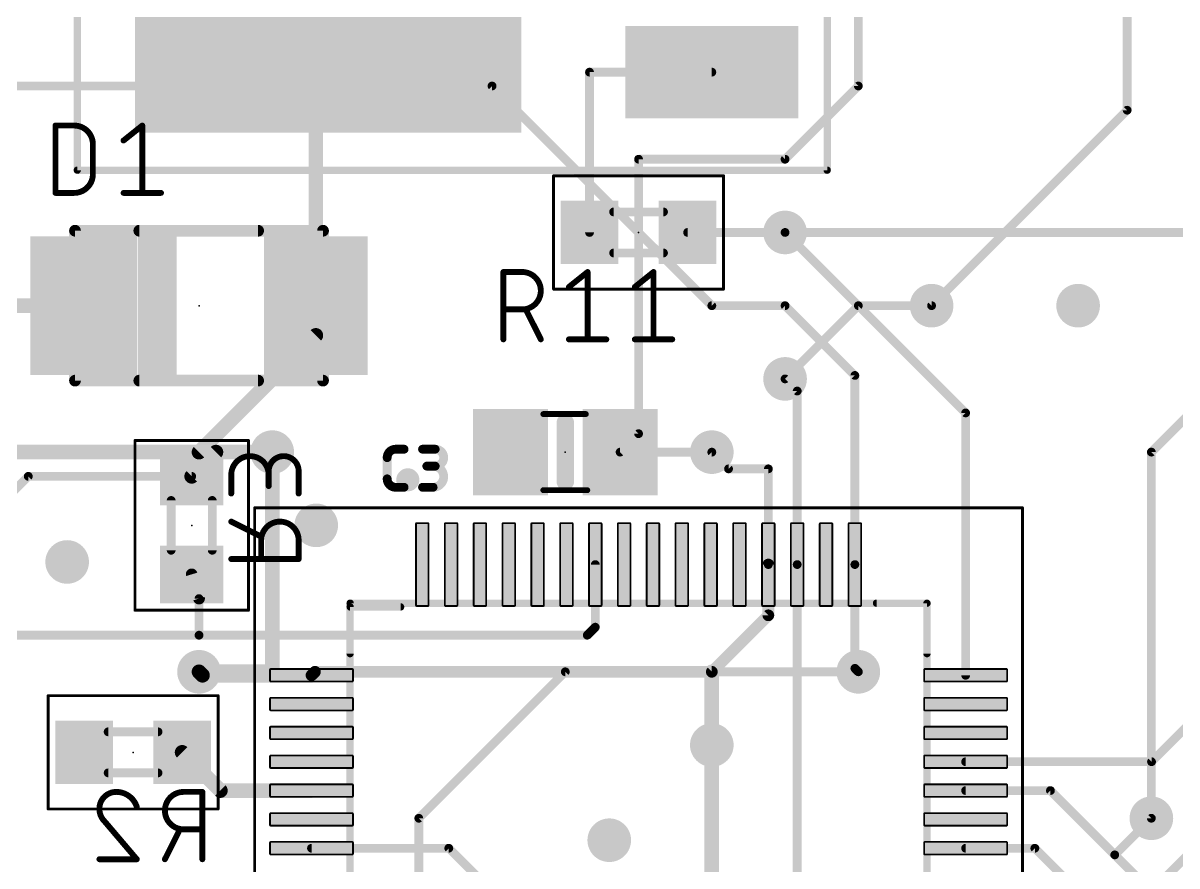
# Model space of a CAD drawing. Extents: x -4.2 to 49.6, y -0.6 to 56.
# Drawn here: x 5.84 to 25.84, y 18.22 to 32.84 of the extents above; entities that cross this region are included whole.
import ezdxf

# ---------------------------------------------------------------- set-up
doc = ezdxf.new("R2010")
doc.units = 0
for name, color, linetype in [('1', 22, 'CONTINUOUS'), ('16', 175, 'CONTINUOUS'), ('18', 82, 'CONTINUOUS'), ('21', 253, 'CONTINUOUS'), ('22', 253, 'CONTINUOUS'), ('23', 7, 'CONTINUOUS'), ('24', 7, 'CONTINUOUS'), ('25', 253, 'CONTINUOUS'), ('26', 253, 'CONTINUOUS'), ('39', 22, 'CONTINUOUS'), ('40', 175, 'CONTINUOUS'), ('51', 253, 'CONTINUOUS'), ('52', 253, 'CONTINUOUS')]:
    doc.layers.add(name, color=color, linetype=linetype)

# ---------------------------------------------------------------- blocks, each defined once
blk = doc.blocks.new('RECT')
blk.add_solid([(-0.5, -0.5), (0.5, -0.5), (-0.5, 0.5), (0.5, 0.5)])
blk = doc.blocks.new('RECT235200X40000R25')
at = {"const_width": 0.0312}
blk.add_lwpolyline([(0.7194, -0.0938), (0.7194, 0.0938, 0.4142), (0.7037, 0.1094), (-0.7037, 0.1094, 0.4142), (-0.7194, 0.0938), (-0.7194, -0.0938, 0.4142), (-0.7037, -0.1094), (0.7037, -0.1094, 0.4142)], format="xyb", close=True, dxfattribs=at)
blk.add_solid([(-0.7116, -0.1016), (0.7116, -0.1016), (-0.7116, 0.1016), (0.7116, 0.1016)])
blk = doc.blocks.new('ROUNDV')
at = {"const_width": 0.5}
blk.add_lwpolyline([(0, -0.25, 1), (0, 0.25, 1), (0, -0.25)], format="xyb", dxfattribs=at)

msp = doc.modelspace()

# ---------------------------------------------------------------- linework, layer by layer
at = {"layer": '1'}
for points, const_width in [([(20.32, 38.1), (20.32, 31.75)], 0.1524), ([(10.915, 33.235), (10.915, 27.94)], 0.254), ([(15.66, 29.21), (15.66, 31.99)], 0.1524), ([(15.66, 31.99), (17.78, 31.99)], 0.1524), ([(19.05, 30.48), (20.32, 31.75)], 0.1524), ([(31.75, 31.75), (25.4, 25.4)], 0.1524), ([(16.51, 25.72), (16.51, 30.48)], 0.1524), ([(16.51, 30.48), (19.05, 30.48)], 0.1524), ([(19.05, 29.21), (17.36, 29.21)], 0.1524), ([(26.67, 29.21), (19.05, 29.21)], 0.1524), ([(6.865, 27.94), (3.81, 27.94)], 0.254), ([(10.915, 27.94), (10.915, 27.425)], 0.254), ([(19.05, 26.67), (20.32, 27.94)], 0.1524), ([(20.32, 27.94), (21.59, 27.94)], 0.1524), ([(10.915, 27.425), (8.89, 25.4)], 0.254), ([(16.19, 25.4), (16.51, 25.72)], 0.1524), ([(8.89, 25.4), (3.81, 25.4)], 0.254), ([(10.16, 21.59), (10.16, 25.4)], 0.254), ([(17.78, 25.4), (16.19, 25.4)], 0.1524), ([(25.4, 25.4), (25.4, 19.05)], 0.1524), ([(8.89, 21.59), (10.16, 21.59)], 0.254), ([(12.7, 19.05), (15.24, 21.59)], 0.1524), ([(15.24, 21.59), (20.32, 21.59)], 0.1524), ([(17.78, 17.46), (17.78, 20.32)], 0.254), ([(12.7, 14.8089), (12.7, 19.05)], 0.1524), ([(26.67, 19.05), (25.4, 17.78)], 0.1524)]:
    msp.add_lwpolyline(points, dxfattribs=dict(at, const_width=const_width))
for points, const_width in [([(15.6981, 31.99, 1), (15.6219, 31.99)], 0.0762), ([(15.66, 32.0281, 1), (15.66, 31.9519)], 0.0762), ([(17.78, 31.9519, 1), (17.78, 32.0281)], 0.0762), ([(20.3469, 31.7231, 1), (20.2931, 31.7769)], 0.0762), ([(20.2819, 31.75, 1), (20.3581, 31.75)], 0.0762), ([(16.5481, 30.48, 1), (16.4719, 30.48)], 0.0762), ([(16.51, 30.5181, 1), (16.51, 30.4419)], 0.0762), ([(19.0231, 30.5069, 1), (19.0769, 30.4531)], 0.0762), ([(19.05, 30.4419, 1), (19.05, 30.5181)], 0.0762), ([(15.6219, 29.21, 1), (15.6981, 29.21)], 0.0762), ([(17.36, 29.2481, 1), (17.36, 29.1719)], 0.0762), ([(19.05, 29.2481, 1), (19.05, 29.1719)], 0.0762), ([(19.05, 29.1719, 1), (19.05, 29.2481)], 0.0762), ([(6.865, 27.8765, 1), (6.865, 28.0035)], 0.127), ([(10.9785, 27.94, 1), (10.8515, 27.94)], 0.127), ([(20.32, 27.9781, 1), (20.32, 27.9019)], 0.0762), ([(20.3469, 27.9131, 1), (20.2931, 27.9669)], 0.0762), ([(21.59, 27.9019, 1), (21.59, 27.9781)], 0.0762), ([(10.8515, 27.94, 1), (10.9785, 27.94)], 0.127), ([(10.8515, 27.425, 1), (10.9785, 27.425)], 0.127), ([(10.9599, 27.3801, 1), (10.8701, 27.4699)], 0.127), ([(19.0231, 26.6969, 1), (19.0769, 26.6431)], 0.0762), ([(16.4719, 25.72, 1), (16.5481, 25.72)], 0.0762), ([(16.5369, 25.6931, 1), (16.4831, 25.7469)], 0.0762), ([(8.8451, 25.4449, 1), (8.9349, 25.3551)], 0.127), ([(8.89, 25.3365, 1), (8.89, 25.4635)], 0.127), ([(10.2235, 25.4, 1), (10.0965, 25.4)], 0.127), ([(16.19, 25.4381, 1), (16.19, 25.3619)], 0.0762), ([(16.1631, 25.4269, 1), (16.2169, 25.3731)], 0.0762), ([(17.78, 25.3619, 1), (17.78, 25.4381)], 0.0762), ([(25.4381, 25.4, 1), (25.3619, 25.4)], 0.0762), ([(25.3731, 25.4269, 1), (25.4269, 25.3731)], 0.0762), ([(8.89, 21.6535, 1), (8.89, 21.5265)], 0.127), ([(10.0965, 21.59, 1), (10.2235, 21.59)], 0.127), ([(10.16, 21.5265, 1), (10.16, 21.6535)], 0.127), ([(15.24, 21.6281, 1), (15.24, 21.5519)], 0.0762), ([(15.2669, 21.5631, 1), (15.2131, 21.6169)], 0.0762), ([(20.32, 21.5519, 1), (20.32, 21.6281)], 0.0762), ([(17.8435, 20.32, 1), (17.7165, 20.32)], 0.127), ([(12.7381, 19.05, 1), (12.6619, 19.05)], 0.0762), ([(12.6731, 19.0769, 1), (12.7269, 19.0231)], 0.0762), ([(25.3619, 19.05, 1), (25.4381, 19.05)], 0.0762)]:
    msp.add_lwpolyline(points, format="xyb", dxfattribs=dict(at, const_width=const_width))
at = {"layer": '16'}
for points, const_width in [([(24.98, 36.83), (24.98, 31.33)], 0.1524), ([(13.97, 31.75), (3.81, 31.75)], 0.1524), ([(17.78, 27.94), (13.97, 31.75)], 0.1524), ([(21.59, 27.94), (24.98, 31.33)], 0.1524), ([(22.18, 26.08), (19.05, 29.21)], 0.1524), ([(19.05, 27.94), (17.78, 27.94)], 0.1524), ([(20.26, 26.73), (19.05, 27.94)], 0.1524), ([(20.26, 23.45), (20.26, 26.73)], 0.1524), ([(19.26, 26.46), (19.05, 26.67)], 0.1524), ([(19.26, 23.45), (19.26, 26.46)], 0.1524), ([(22.18, 21.53), (22.18, 26.08)], 0.1524), ([(9.183, 25.4), (8.763, 24.98)], 0.254), ([(10.16, 25.4), (9.183, 25.4)], 0.254), ([(18.07, 25.11), (17.78, 25.4)], 0.1524), ([(2.54, 21.59), (5.93, 24.98)], 0.1524), ([(8.763, 24.98), (5.93, 24.98)], 0.1524), ([(18.76, 25.11), (18.07, 25.11)], 0.1524), ([(18.76, 23.45), (18.76, 25.11)], 0.1524), ([(15.76, 23.45), (15.76, 22.364)], 0.1524), ([(18.76, 23.45), (18.76, 22.57)], 0.2032), ([(19.26, 14.18), (19.26, 23.45)], 0.1524), ([(20.26, 21.65), (20.26, 23.45)], 0.1524), ([(8.763, 23.28), (8.89, 22.86)], 0.2032), ([(8.89, 22.86), (8.89, 22.225)], 0.1524), ([(18.76, 22.57), (17.78, 21.59)], 0.2032), ([(15.76, 22.364), (15.621, 22.225)], 0.1524), ([(8.89, 22.225), (5.715, 22.225)], 0.1524), ([(8.89, 22.225), (15.621, 22.225)], 0.1524), ([(8.95, 21.53), (8.89, 21.59)], 0.254), ([(10.84, 21.53), (8.95, 21.53)], 0.254), ([(10.9, 21.59), (10.84, 21.53)], 0.2032), ([(17.78, 21.59), (10.9, 21.59)], 0.2032), ([(17.78, 20.32), (17.78, 21.59)], 0.254), ([(20.32, 21.59), (20.26, 21.65)], 0.1524), ([(26.8165, 21.4435), (25.403, 20.03)], 0.1524), ([(9.26, 19.53), (8.597, 20.193)], 0.254), ([(22.18, 20.03), (25.403, 20.03)], 0.1524), ([(10.84, 19.53), (9.26, 19.53)], 0.254), ([(23.65, 19.53), (22.18, 19.53)], 0.1524), ([(24.765, 18.415), (23.65, 19.53)], 0.1524), ([(25.4, 19.05), (24.765, 18.415)], 0.1524), ([(13.22, 18.53), (10.84, 18.53)], 0.1524), ([(13.97, 17.78), (13.22, 18.53)], 0.1524), ([(22.18, 18.53), (23.38, 18.53)], 0.1524), ([(23.38, 18.53), (24.13, 17.78)], 0.1524), ([(24.765, 18.415), (25.4, 17.78)], 0.1524)]:
    msp.add_lwpolyline(points, dxfattribs=dict(at, const_width=const_width))
for points, const_width in [([(13.9969, 31.7769, 1), (13.9431, 31.7231)], 0.0762), ([(13.97, 31.7119, 1), (13.97, 31.7881)], 0.0762), ([(25.0069, 31.3031, 1), (24.9531, 31.3569)], 0.0762), ([(24.9419, 31.33, 1), (25.0181, 31.33)], 0.0762), ([(19.0769, 29.2369, 1), (19.0231, 29.1831)], 0.0762), ([(17.78, 27.9781, 1), (17.78, 27.9019)], 0.0762), ([(17.7531, 27.9131, 1), (17.8069, 27.9669)], 0.0762), ([(19.0769, 27.9669, 1), (19.0231, 27.9131)], 0.0762), ([(19.05, 27.9019, 1), (19.05, 27.9781)], 0.0762), ([(21.5631, 27.9669, 1), (21.6169, 27.9131)], 0.0762), ([(20.2981, 26.73, 1), (20.2219, 26.73)], 0.0762), ([(19.0769, 26.6969, 1), (19.0231, 26.6431)], 0.0762), ([(20.2331, 26.7031, 1), (20.2869, 26.7569)], 0.0762), ([(19.2981, 26.46, 1), (19.2219, 26.46)], 0.0762), ([(19.2331, 26.4331, 1), (19.2869, 26.4869)], 0.0762), ([(22.2181, 26.08, 1), (22.1419, 26.08)], 0.0762), ([(22.1531, 26.0531, 1), (22.2069, 26.1069)], 0.0762), ([(9.183, 25.4635, 1), (9.183, 25.3365)], 0.127), ([(9.2279, 25.3551, 1), (9.1381, 25.4449)], 0.127), ([(10.16, 25.3365, 1), (10.16, 25.4635)], 0.127), ([(17.8069, 25.4269, 1), (17.7531, 25.3731)], 0.0762), ([(5.93, 25.0181, 1), (5.93, 24.9419)], 0.0762), ([(5.9569, 24.9531, 1), (5.9031, 25.0069)], 0.0762), ([(8.7181, 25.0249, 1), (8.8079, 24.9351)], 0.127), ([(8.763, 24.9419, 1), (8.763, 25.0181)], 0.0762), ([(18.07, 25.1481, 1), (18.07, 25.0719)], 0.0762), ([(18.0431, 25.0831, 1), (18.0969, 25.1369)], 0.0762), ([(18.7981, 25.11, 1), (18.7219, 25.11)], 0.0762), ([(18.76, 25.0719, 1), (18.76, 25.1481)], 0.0762), ([(15.7981, 23.45, 1), (15.7219, 23.45)], 0.0762), ([(18.8108, 23.45, 1), (18.7092, 23.45)], 0.1016), ([(18.7219, 23.45, 1), (18.7981, 23.45)], 0.0762), ([(19.2981, 23.45, 1), (19.2219, 23.45)], 0.0762), ([(19.2219, 23.45, 1), (19.2981, 23.45)], 0.0762), ([(20.2981, 23.45, 1), (20.2219, 23.45)], 0.0762), ([(20.2219, 23.45, 1), (20.2981, 23.45)], 0.0762), ([(8.8116, 23.2947, 1), (8.7144, 23.2653)], 0.1016), ([(8.8414, 22.8453, 1), (8.9386, 22.8747)], 0.1016), ([(8.9281, 22.86, 1), (8.8519, 22.86)], 0.0762), ([(18.7092, 22.57, 1), (18.8108, 22.57)], 0.1016), ([(18.7959, 22.5341, 1), (18.7241, 22.6059)], 0.1016), ([(15.7869, 22.3371, 1), (15.7331, 22.3909)], 0.0762), ([(8.89, 22.2631, 1), (8.89, 22.1869)], 0.0762), ([(8.8519, 22.225, 1), (8.9281, 22.225)], 0.0762), ([(8.89, 22.1869, 1), (8.89, 22.2631)], 0.0762), ([(15.5941, 22.2519, 1), (15.6479, 22.1981)], 0.0762), ([(15.621, 22.1869, 1), (15.621, 22.2631)], 0.0762), ([(15.7219, 22.364, 1), (15.7981, 22.364)], 0.0762), ([(8.9349, 21.6349, 1), (8.8451, 21.5451)], 0.127), ([(8.95, 21.5935, 1), (8.95, 21.4665)], 0.127), ([(8.9051, 21.4851, 1), (8.9949, 21.5749)], 0.127), ([(10.8041, 21.5659, 1), (10.8759, 21.4941)], 0.1016), ([(10.84, 21.4665, 1), (10.84, 21.5935)], 0.127), ([(10.9, 21.6408, 1), (10.9, 21.5392)], 0.1016), ([(10.9359, 21.5541, 1), (10.8641, 21.6259)], 0.1016), ([(17.8435, 21.59, 1), (17.7165, 21.59)], 0.127), ([(17.7441, 21.6259, 1), (17.8159, 21.5541)], 0.1016), ([(17.78, 21.5392, 1), (17.78, 21.6408)], 0.1016), ([(20.2219, 21.65, 1), (20.2981, 21.65)], 0.0762), ([(20.2869, 21.6769, 1), (20.2331, 21.6231)], 0.0762), ([(20.2931, 21.5631, 1), (20.3469, 21.6169)], 0.0762), ([(22.1419, 21.53, 1), (22.2181, 21.53)], 0.0762), ([(8.6419, 20.2379, 1), (8.5521, 20.1481)], 0.127), ([(17.7165, 20.32, 1), (17.8435, 20.32)], 0.127), ([(22.18, 20.0681, 1), (22.18, 19.9919)], 0.0762), ([(25.3761, 20.0569, 1), (25.4299, 20.0031)], 0.0762), ([(25.403, 19.9919, 1), (25.403, 20.0681)], 0.0762), ([(9.26, 19.5935, 1), (9.26, 19.4665)], 0.127), ([(9.2151, 19.4851, 1), (9.3049, 19.5749)], 0.127), ([(10.84, 19.4665, 1), (10.84, 19.5935)], 0.127), ([(22.18, 19.5681, 1), (22.18, 19.4919)], 0.0762), ([(23.6769, 19.5569, 1), (23.6231, 19.5031)], 0.0762), ([(23.65, 19.4919, 1), (23.65, 19.5681)], 0.0762), ([(25.4269, 19.0231, 1), (25.3731, 19.0769)], 0.0762), ([(10.84, 18.5681, 1), (10.84, 18.4919)], 0.0762), ([(13.2469, 18.5569, 1), (13.1931, 18.5031)], 0.0762), ([(13.22, 18.4919, 1), (13.22, 18.5681)], 0.0762), ([(22.18, 18.5681, 1), (22.18, 18.4919)], 0.0762), ([(23.4069, 18.5569, 1), (23.3531, 18.5031)], 0.0762), ([(23.38, 18.4919, 1), (23.38, 18.5681)], 0.0762), ([(24.7919, 18.4419, 1), (24.7381, 18.3881)], 0.0762), ([(24.7381, 18.4419, 1), (24.7919, 18.3881)], 0.0762), ([(24.7381, 18.3881, 1), (24.7919, 18.4419)], 0.0762)]:
    msp.add_lwpolyline(points, format="xyb", dxfattribs=dict(at, const_width=const_width))
at = {"layer": '21'}
for points, const_width in [([(6.78, 38.29), (6.78, 30.29)], 0.127), ([(19.78, 30.29), (19.78, 38.29)], 0.127), ([(6.78, 30.29), (19.78, 30.29)], 0.127), ([(7.855, 29.24), (9.915, 29.24)], 0.2032), ([(9.915, 26.64), (7.855, 26.64)], 0.2032), ([(15.24, 24.892), (15.24, 25.908)], 0.3048)]:
    msp.add_lwpolyline(points, dxfattribs=dict(at, const_width=const_width))
for points, const_width in [([(6.78, 30.3218, 1), (6.78, 30.2583)], 0.0635), ([(6.7483, 30.29, 1), (6.8117, 30.29)], 0.0635), ([(19.7483, 30.29, 1), (19.8117, 30.29)], 0.0635), ([(19.78, 30.2583, 1), (19.78, 30.3218)], 0.0635), ([(7.855, 29.2908, 1), (7.855, 29.1892)], 0.1016), ([(9.915, 29.1892, 1), (9.915, 29.2908)], 0.1016), ([(7.855, 26.6908, 1), (7.855, 26.5892)], 0.1016), ([(9.915, 26.5892, 1), (9.915, 26.6908)], 0.1016), ([(15.3162, 25.908, 1), (15.1638, 25.908)], 0.1524), ([(15.1638, 24.892, 1), (15.3162, 24.892)], 0.1524)]:
    msp.add_lwpolyline(points, format="xyb", dxfattribs=dict(at, const_width=const_width))
at = {"layer": '22'}
for points, const_width in [([(12.51, 24.82, 1), (12.51, 25.02, 1), (12.51, 24.82)], 0.2), ([(20.635, 22.8117, 1), (20.635, 22.7483)], 0.0635), ([(21.5418, 22.78, 1), (21.4783, 22.78)], 0.0635), ([(21.51, 22.7483, 1), (21.51, 22.8117)], 0.0635), ([(11.5418, 22.715, 1), (11.4782, 22.715)], 0.0635), ([(11.51, 22.7467, 1), (11.51, 22.6833)], 0.0635), ([(12.385, 22.6833, 1), (12.385, 22.7467)], 0.0635), ([(11.4782, 21.905, 1), (11.5418, 21.905)], 0.0635), ([(21.4783, 21.905, 1), (21.5418, 21.905)], 0.0635)]:
    msp.add_lwpolyline(points, format="xyb", dxfattribs=dict(at, const_width=const_width))
at = {"layer": '22', "const_width": 0.127}
for points in [[(21.51, 22.78), (20.635, 22.78)], [(21.51, 22.78), (21.51, 21.905)], [(11.51, 22.715), (11.51, 21.905)], [(11.51, 22.715), (12.385, 22.715)]]:
    msp.add_lwpolyline(points, dxfattribs=at)
at = {"layer": '23'}
for p in [(16.51, 29.21), (8.89, 27.94), (15.24, 25.4)]:
    msp.add_point(p, dxfattribs=at)
at = {"layer": '24'}
for p in [(8.763, 24.13), (7.747, 20.193)]:
    msp.add_point(p, dxfattribs=at)
at = {"layer": '25'}
for points, const_width in [([(6.4008, 29.8958), (6.4008, 31.0642)], 0.1016), ([(6.4008, 31.0642), (6.7254, 31.0642)], 0.1016), ([(7.5819, 30.8046), (7.9065, 31.0642)], 0.1016), ([(7.9065, 31.0642), (7.9065, 29.8958)], 0.1016), ([(7.0499, 30.7396), (7.0499, 30.2204)], 0.1016), ([(6.7254, 29.8958), (6.4008, 29.8958)], 0.1016), ([(7.5819, 29.8958), (8.231, 29.8958)], 0.1016), ([(14.1665, 27.3558), (14.1665, 28.5242)], 0.1016), ([(14.1665, 28.5242), (14.491, 28.5242)], 0.1016), ([(15.3021, 28.2646), (15.6266, 28.5242)], 0.1016), ([(15.6266, 28.5242), (15.6266, 27.3558)], 0.1016), ([(16.4451, 28.2646), (16.7696, 28.5242)], 0.1016), ([(16.7696, 28.5242), (16.7696, 27.3558)], 0.1016), ([(14.491, 27.8751), (14.1665, 27.8751)], 0.1016), ([(14.8156, 27.3558), (14.5559, 27.8751)], 0.1016), ([(15.3021, 27.3558), (15.9512, 27.3558)], 0.1016), ([(16.4451, 27.3558), (17.0942, 27.3558)], 0.1016), ([(12.2985, 25.4508), (12.4453, 25.4508)], 0.1524), ([(12.7649, 25.4508), (12.985, 25.4508)], 0.1524), ([(12.1518, 24.9372), (12.1518, 25.304)], 0.1524), ([(12.985, 25.1573), (12.8383, 25.1573)], 0.1524), ([(12.4453, 24.7904), (12.2985, 24.7904)], 0.1524), ([(12.7649, 24.7904), (12.9484, 24.7904)], 0.1524)]:
    msp.add_lwpolyline(points, dxfattribs=dict(at, const_width=const_width))
for points, const_width in [([(6.4262, 31.0642, 1), (6.3754, 31.0642)], 0.0508), ([(6.4008, 31.0896, 1), (6.4008, 31.0388)], 0.0508), ([(7.0499, 30.7396, 0.4142), (6.7254, 31.0642)], 0.1016), ([(6.7254, 31.0896, 1), (6.7254, 31.0388)], 0.0508), ([(6.7254, 31.0388, 1), (6.7254, 31.0896)], 0.0508), ([(7.9319, 31.0642, 1), (7.8811, 31.0642)], 0.0508), ([(7.9223, 31.0444, 1), (7.8906, 31.084)], 0.0508), ([(7.566, 30.8244, 1), (7.5978, 30.7847)], 0.0508), ([(7.0753, 30.7396, 1), (7.0245, 30.7396)], 0.0508), ([(7.0245, 30.7396, 1), (7.0753, 30.7396)], 0.0508), ([(6.7254, 29.8958, 0.4142), (7.0499, 30.2204)], 0.1016), ([(7.0753, 30.2204, 1), (7.0245, 30.2204)], 0.0508), ([(7.0245, 30.2204, 1), (7.0753, 30.2204)], 0.0508), ([(6.4008, 29.9212, 1), (6.4008, 29.8704)], 0.0508), ([(6.3754, 29.8958, 1), (6.4262, 29.8958)], 0.0508), ([(6.7254, 29.9212, 1), (6.7254, 29.8704)], 0.0508), ([(6.7254, 29.8704, 1), (6.7254, 29.9212)], 0.0508), ([(7.5819, 29.9212, 1), (7.5819, 29.8704)], 0.0508), ([(7.8811, 29.8958, 1), (7.9319, 29.8958)], 0.0508), ([(8.231, 29.8704, 1), (8.231, 29.9212)], 0.0508), ([(14.1919, 28.5242, 1), (14.1411, 28.5242)], 0.0508), ([(14.1665, 28.5496, 1), (14.1665, 28.4988)], 0.0508), ([(14.491, 27.8751, 1), (14.491, 28.5242)], 0.1016), ([(14.491, 28.5496, 1), (14.491, 28.4988)], 0.0508), ([(14.491, 28.4988, 1), (14.491, 28.5496)], 0.0508), ([(15.652, 28.5242, 1), (15.6012, 28.5242)], 0.0508), ([(15.6425, 28.5044, 1), (15.6108, 28.544)], 0.0508), ([(16.795, 28.5242, 1), (16.7442, 28.5242)], 0.0508), ([(16.7855, 28.5044, 1), (16.7538, 28.544)], 0.0508), ([(15.2862, 28.2844, 1), (15.318, 28.2447)], 0.0508), ([(16.4292, 28.2844, 1), (16.461, 28.2447)], 0.0508), ([(14.1665, 27.9005, 1), (14.1665, 27.8497)], 0.0508), ([(14.491, 27.9005, 1), (14.491, 27.8497)], 0.0508), ([(14.491, 27.8497, 1), (14.491, 27.9005)], 0.0508), ([(14.5786, 27.8864, 1), (14.5332, 27.8637)], 0.0508), ([(15.3021, 27.3812, 1), (15.3021, 27.3304)], 0.0508), ([(15.9512, 27.3304, 1), (15.9512, 27.3812)], 0.0508), ([(16.4451, 27.3812, 1), (16.4451, 27.3304)], 0.0508), ([(17.0942, 27.3304, 1), (17.0942, 27.3812)], 0.0508), ([(14.1411, 27.3558, 1), (14.1919, 27.3558)], 0.0508), ([(14.7929, 27.3444, 1), (14.8383, 27.3672)], 0.0508), ([(15.6012, 27.3558, 1), (15.652, 27.3558)], 0.0508), ([(16.7442, 27.3558, 1), (16.795, 27.3558)], 0.0508), ([(12.2985, 25.4508, 0.4142), (12.1518, 25.304)], 0.1524), ([(12.2985, 25.4889, 1), (12.2985, 25.4127)], 0.0762), ([(12.2985, 25.4127, 1), (12.2985, 25.4889)], 0.0762), ([(12.4453, 25.4127, 1), (12.4453, 25.4889)], 0.0762), ([(12.7649, 25.4889, 1), (12.7649, 25.4127)], 0.0762), ([(12.985, 25.1573, 1), (12.985, 25.4508)], 0.1524), ([(12.985, 25.4889, 1), (12.985, 25.4127)], 0.0762), ([(12.985, 25.4127, 1), (12.985, 25.4889)], 0.0762), ([(12.1899, 25.304, 1), (12.1137, 25.304)], 0.0762), ([(12.1137, 25.304, 1), (12.1899, 25.304)], 0.0762), ([(12.8383, 25.1954, 1), (12.8383, 25.1192)], 0.0762), ([(12.9484, 24.7904, 1), (12.9484, 25.1573)], 0.1524), ([(12.9484, 25.1954, 1), (12.9484, 25.1192)], 0.0762), ([(12.985, 25.1954, 1), (12.985, 25.1192)], 0.0762), ([(12.985, 25.1192, 1), (12.985, 25.1954)], 0.0762), ([(12.1518, 24.9372, 0.4142), (12.2985, 24.7904)], 0.1524), ([(12.1899, 24.9372, 1), (12.1137, 24.9372)], 0.0762), ([(12.1137, 24.9372, 1), (12.1899, 24.9372)], 0.0762), ([(12.2985, 24.8285, 1), (12.2985, 24.7523)], 0.0762), ([(12.2985, 24.7523, 1), (12.2985, 24.8285)], 0.0762), ([(12.4453, 24.7523, 1), (12.4453, 24.8285)], 0.0762), ([(12.7649, 24.8285, 1), (12.7649, 24.7523)], 0.0762), ([(12.9484, 24.8285, 1), (12.9484, 24.7523)], 0.0762), ([(12.9484, 24.7523, 1), (12.9484, 24.8285)], 0.0762)]:
    msp.add_lwpolyline(points, format="xyb", dxfattribs=dict(at, const_width=const_width))
at = {"layer": '26'}
for points, const_width in [([(10.0979, 25.006, 1), (9.4488, 25.006)], 0.1016), ([(10.6172, 25.0709, 1), (10.0979, 25.0709)], 0.1016), ([(9.4742, 25.006, 1), (9.4234, 25.006)], 0.0508), ([(9.4234, 25.006, 1), (9.4742, 25.006)], 0.0508), ([(10.1233, 25.0709, 1), (10.0725, 25.0709)], 0.0508), ([(10.0725, 25.0709, 1), (10.1233, 25.0709)], 0.0508), ([(10.0725, 25.006, 1), (10.1233, 25.006)], 0.0508), ([(10.6426, 25.0709, 1), (10.5918, 25.0709)], 0.0508), ([(10.5918, 25.0709, 1), (10.6426, 25.0709)], 0.0508), ([(10.0725, 24.8113, 1), (10.1233, 24.8113)], 0.0508), ([(9.4234, 24.6814, 1), (9.4742, 24.6814)], 0.0508), ([(10.5918, 24.6814, 1), (10.6426, 24.6814)], 0.0508), ([(9.4602, 24.2176, 1), (9.4374, 24.1722)], 0.0508), ([(10.6172, 23.8704, 1), (9.9681, 23.8704)], 0.1016), ([(9.9935, 23.8704, 1), (9.9427, 23.8704)], 0.0508), ([(9.9427, 23.8704, 1), (9.9935, 23.8704)], 0.0508), ([(9.9567, 23.9125, 1), (9.9794, 23.958)], 0.0508), ([(10.6426, 23.8704, 1), (10.5918, 23.8704)], 0.0508), ([(10.5918, 23.8704, 1), (10.6426, 23.8704)], 0.0508), ([(9.4488, 23.5712, 1), (9.4488, 23.5204)], 0.0508), ([(9.9427, 23.5458, 1), (9.9935, 23.5458)], 0.0508), ([(10.5918, 23.5458, 1), (10.6426, 23.5458)], 0.0508), ([(10.6172, 23.5204, 1), (10.6172, 23.5712)], 0.0508), ([(7.4549, 19.5072, 0.4142), (7.1628, 19.2151)], 0.1016), ([(7.8119, 19.2476, 0.3252), (7.4549, 19.5072)], 0.1016), ([(7.4549, 19.5326, 1), (7.4549, 19.4818)], 0.0508), ([(7.4549, 19.4818, 1), (7.4549, 19.5326)], 0.0508), ([(8.623, 19.5072, 1), (8.623, 18.8581)], 0.1016), ([(8.623, 19.5326, 1), (8.623, 19.4818)], 0.0508), ([(8.623, 19.4818, 1), (8.623, 19.5326)], 0.0508), ([(8.9729, 19.5072, 1), (8.9221, 19.5072)], 0.0508), ([(8.9475, 19.4818, 1), (8.9475, 19.5326)], 0.0508), ([(7.1628, 19.2151, 0.2053), (7.2602, 18.9879)], 0.1016), ([(7.1882, 19.2151, 1), (7.1374, 19.2151)], 0.0508), ([(7.1374, 19.2151, 1), (7.1882, 19.2151)], 0.0508), ([(7.7877, 19.2397, 1), (7.8361, 19.2554)], 0.0508), ([(7.2795, 19.0044, 1), (7.2408, 18.9715)], 0.0508), ([(7.2426, 18.9695, 1), (7.2777, 19.0063)], 0.0508), ([(8.5808, 18.8467, 1), (8.5354, 18.8694)], 0.0508), ([(8.623, 18.8835, 1), (8.623, 18.8327)], 0.0508), ([(8.623, 18.8327, 1), (8.623, 18.8835)], 0.0508), ([(8.9475, 18.8327, 1), (8.9475, 18.8835)], 0.0508), ([(7.1628, 18.3642, 1), (7.1628, 18.3134)], 0.0508), ([(7.7926, 18.3223, 1), (7.8313, 18.3553)], 0.0508), ([(7.8119, 18.3134, 1), (7.8119, 18.3642)], 0.0508), ([(8.2757, 18.3502, 1), (8.3212, 18.3274)], 0.0508), ([(8.9221, 18.3388, 1), (8.9729, 18.3388)], 0.0508)]:
    msp.add_lwpolyline(points, format="xyb", dxfattribs=dict(at, const_width=const_width))
at = {"layer": '26', "const_width": 0.1016}
for points in [[(9.4488, 24.6814), (9.4488, 25.006)], [(10.0979, 25.0709), (10.0979, 24.8113)], [(10.6172, 24.6814), (10.6172, 25.0709)], [(9.4488, 24.1949), (9.9681, 23.9353)], [(9.9681, 23.8704), (9.9681, 23.5458)], [(10.6172, 23.5458), (10.6172, 23.8704)], [(9.4488, 23.5458), (10.6172, 23.5458)], [(8.9475, 19.5072), (8.623, 19.5072)], [(8.9475, 18.3388), (8.9475, 19.5072)], [(7.2602, 18.9879), (7.8119, 18.3388)], [(8.2984, 18.3388), (8.5581, 18.8581)], [(8.623, 18.8581), (8.9475, 18.8581)], [(7.8119, 18.3388), (7.1628, 18.3388)]]:
    msp.add_lwpolyline(points, dxfattribs=at)
at = {"layer": '39', "const_width": 0.0508}
for points in [[(15.037, 28.227), (15.037, 30.193)], [(15.037, 30.193), (17.983, 30.193)], [(17.983, 30.193), (17.983, 28.227)], [(17.983, 28.227), (15.037, 28.227)]]:
    msp.add_lwpolyline(points, dxfattribs=at)
at = {"layer": '39', "const_width": 0.0254}
for points in [[(15.0497, 30.193, 1), (15.0243, 30.193)], [(15.037, 30.2057, 1), (15.037, 30.1803)], [(17.9957, 30.193, 1), (17.9703, 30.193)], [(17.983, 30.1803, 1), (17.983, 30.2057)], [(15.037, 28.2397, 1), (15.037, 28.2143)], [(15.0243, 28.227, 1), (15.0497, 28.227)], [(17.9703, 28.227, 1), (17.9957, 28.227)], [(17.983, 28.2143, 1), (17.983, 28.2397)]]:
    msp.add_lwpolyline(points, format="xyb", dxfattribs=at)
at = {"layer": '40'}
for points, const_width in [([(9.746, 25.603), (7.78, 25.603)], 0.0508), ([(7.78, 25.603), (7.78, 22.657)], 0.0508), ([(9.746, 22.657), (9.746, 25.603)], 0.0508), ([(9.855, 24.435), (9.855, 11.125)], 0.05), ([(23.165, 24.435), (9.855, 24.435)], 0.05), ([(23.165, 24.435), (23.165, 11.125)], 0.05), ([(7.78, 22.657), (9.746, 22.657)], 0.0508), ([(9.22, 21.176), (6.274, 21.176)], 0.0508), ([(6.274, 21.176), (6.274, 19.21)], 0.0508), ([(9.22, 19.21), (9.22, 21.176)], 0.0508), ([(6.274, 19.21), (9.22, 19.21)], 0.0508)]:
    msp.add_lwpolyline(points, dxfattribs=dict(at, const_width=const_width))
for points, const_width in [([(7.78, 25.6157, 1), (7.78, 25.5903)], 0.0254), ([(7.7927, 25.603, 1), (7.7673, 25.603)], 0.0254), ([(9.7587, 25.603, 1), (9.7333, 25.603)], 0.0254), ([(9.746, 25.5903, 1), (9.746, 25.6157)], 0.0254), ([(9.8675, 24.435, 1), (9.8425, 24.435)], 0.025), ([(9.855, 24.4475, 1), (9.855, 24.4225)], 0.025), ([(23.1775, 24.435, 1), (23.1525, 24.435)], 0.025), ([(23.165, 24.4225, 1), (23.165, 24.4475)], 0.025), ([(7.78, 22.6697, 1), (7.78, 22.6443)], 0.0254), ([(7.7673, 22.657, 1), (7.7927, 22.657)], 0.0254), ([(9.7333, 22.657, 1), (9.7587, 22.657)], 0.0254), ([(9.746, 22.6443, 1), (9.746, 22.6697)], 0.0254), ([(6.274, 21.1887, 1), (6.274, 21.1633)], 0.0254), ([(6.2867, 21.176, 1), (6.2613, 21.176)], 0.0254), ([(9.2327, 21.176, 1), (9.2073, 21.176)], 0.0254), ([(9.22, 21.1633, 1), (9.22, 21.1887)], 0.0254), ([(6.274, 19.2227, 1), (6.274, 19.1973)], 0.0254), ([(6.2613, 19.21, 1), (6.2867, 19.21)], 0.0254), ([(9.2073, 19.21, 1), (9.2327, 19.21)], 0.0254), ([(9.22, 19.1973, 1), (9.22, 19.2227)], 0.0254)]:
    msp.add_lwpolyline(points, format="xyb", dxfattribs=dict(at, const_width=const_width))
at = {"layer": '51'}
for points, const_width in [([(16.942, 29.566), (16.078, 29.566)], 0.1524), ([(6.74, 29.24), (11.04, 29.24)], 0.2032), ([(6.74, 26.64), (6.74, 29.24)], 0.2032), ([(11.04, 29.24), (11.04, 26.64)], 0.2032), ([(16.078, 28.854), (16.942, 28.854)], 0.1524), ([(11.04, 26.64), (6.74, 26.64)], 0.2032), ([(15.596, 26.06), (14.859, 26.06)], 0.1016), ([(15.621, 24.74), (14.859, 24.74)], 0.1016)]:
    msp.add_lwpolyline(points, dxfattribs=dict(at, const_width=const_width))
for points, const_width in [([(16.078, 29.6041, 1), (16.078, 29.5279)], 0.0762), ([(16.942, 29.5279, 1), (16.942, 29.6041)], 0.0762), ([(6.74, 29.2908, 1), (6.74, 29.1892)], 0.1016), ([(6.7908, 29.24, 1), (6.6892, 29.24)], 0.1016), ([(11.0908, 29.24, 1), (10.9892, 29.24)], 0.1016), ([(11.04, 29.1892, 1), (11.04, 29.2908)], 0.1016), ([(16.078, 28.8921, 1), (16.078, 28.8159)], 0.0762), ([(16.942, 28.8159, 1), (16.942, 28.8921)], 0.0762), ([(6.74, 26.6908, 1), (6.74, 26.5892)], 0.1016), ([(6.6892, 26.64, 1), (6.7908, 26.64)], 0.1016), ([(10.9892, 26.64, 1), (11.0908, 26.64)], 0.1016), ([(11.04, 26.5892, 1), (11.04, 26.6908)], 0.1016), ([(14.859, 26.0854, 1), (14.859, 26.0346)], 0.0508), ([(15.596, 26.0346, 1), (15.596, 26.0854)], 0.0508), ([(14.859, 24.7654, 1), (14.859, 24.7146)], 0.0508), ([(15.621, 24.7146, 1), (15.621, 24.7654)], 0.0508)]:
    msp.add_lwpolyline(points, format="xyb", dxfattribs=dict(at, const_width=const_width))
at = {"layer": '52'}
for points, const_width in [([(12.51, 24.82, 1), (12.51, 25.02, 1), (12.51, 24.82)], 0.2), ([(8.4451, 24.562, 1), (8.3689, 24.562)], 0.0762), ([(9.1571, 24.562, 1), (9.0809, 24.562)], 0.0762), ([(8.3689, 23.698, 1), (8.4451, 23.698)], 0.0762), ([(9.0809, 23.698, 1), (9.1571, 23.698)], 0.0762), ([(11.5418, 22.78, 1), (11.4782, 22.78)], 0.0635), ([(11.51, 22.8117, 1), (11.51, 22.7483)], 0.0635), ([(21.5418, 22.78, 1), (21.4783, 22.78)], 0.0635), ([(21.51, 22.7483, 1), (21.51, 22.8117)], 0.0635), ([(7.315, 20.5871, 1), (7.315, 20.5109)], 0.0762), ([(8.179, 20.5109, 1), (8.179, 20.5871)], 0.0762), ([(7.315, 19.8751, 1), (7.315, 19.7989)], 0.0762), ([(8.179, 19.7989, 1), (8.179, 19.8751)], 0.0762)]:
    msp.add_lwpolyline(points, format="xyb", dxfattribs=dict(at, const_width=const_width))
for points, const_width in [([(8.407, 23.698), (8.407, 24.562)], 0.1524), ([(9.119, 24.562), (9.119, 23.698)], 0.1524), ([(11.51, 22.78), (11.51, 12.78)], 0.127), ([(21.51, 22.78), (11.51, 22.78)], 0.127), ([(21.51, 22.78), (21.51, 12.78)], 0.127), ([(7.315, 20.549), (8.179, 20.549)], 0.1524), ([(8.179, 19.837), (7.315, 19.837)], 0.1524)]:
    msp.add_lwpolyline(points, dxfattribs=dict(at, const_width=const_width))

# ---------------------------------------------------------------- block references
at = {"layer": '1'}
for p, xscale, yscale in [((11.13, 34.29), 6.7, 6.7), ((17.78, 31.99), 3, 1.6), ((6.865, 27.94), 1.8, 2.4)]:
    msp.add_blockref('RECT', p, dxfattribs=dict(at, xscale=xscale, yscale=yscale))
at = {"layer": '1', "yscale": 1.1, "rotation": 180}
for p in [(15.66, 29.21), (17.36, 29.21)]:
    msp.add_blockref('RECT', p, dxfattribs=at)
at = {"layer": '1', "rotation": 180}
for p, xscale, yscale in [((10.915, 27.94), 1.8, 2.4), ((14.29, 25.4), 1.3, 1.5), ((16.19, 25.4), 1.3, 1.5)]:
    msp.add_blockref('RECT', p, dxfattribs=dict(at, xscale=xscale, yscale=yscale))
at = {"layer": '16', "yscale": 1.1, "rotation": 90}
for p in [(8.763, 24.98), (8.763, 23.28)]:
    msp.add_blockref('RECT', p, dxfattribs=at)
at = {"layer": '16'}
for p, rotation in [((12.76, 23.45), 270), ((13.26, 23.45), 270), ((13.76, 23.45), 270), ((14.26, 23.45), 270), ((14.76, 23.45), 270), ((15.26, 23.45), 270), ((15.76, 23.45), 270), ((16.26, 23.45), 270), ((16.76, 23.45), 270), ((17.26, 23.45), 270), ((17.76, 23.45), 270), ((18.26, 23.45), 270), ((18.76, 23.45), 270), ((19.26, 23.45), 270), ((19.76, 23.45), 270), ((20.26, 23.45), 270), ((10.84, 21.53), 180), ((22.18, 21.53), 180), ((10.84, 21.03), 180), ((22.18, 21.03), 180), ((10.84, 20.53), 180), ((22.18, 20.53), 180), ((10.84, 20.03), 180), ((22.18, 20.03), 180), ((10.84, 19.53), 180), ((22.18, 19.53), 180), ((10.84, 19.03), 180), ((22.18, 19.03), 180), ((10.84, 18.53), 180), ((22.18, 18.53), 180)]:
    msp.add_blockref('RECT235200X40000R25', p, dxfattribs=dict(at, rotation=rotation))
at = {"layer": '16', "yscale": 1.1}
for p in [(6.897, 20.193), (8.597, 20.193)]:
    msp.add_blockref('RECT', p, dxfattribs=at)
at = {"layer": '18', "xscale": 0.7564, "yscale": 0.7564}
for p in [(19.05, 29.21), (19.05, 29.21), (21.59, 27.94), (21.59, 27.94), (24.13, 27.94), (24.13, 27.94), (19.05, 26.67), (19.05, 26.67), (10.16, 25.4), (10.16, 25.4), (17.78, 25.4), (17.78, 25.4), (10.922, 24.13), (10.922, 24.13), (6.604, 23.495), (6.604, 23.495), (8.89, 21.59), (8.89, 21.59), (20.32, 21.59), (20.32, 21.59), (17.78, 20.32), (17.78, 20.32), (25.4, 19.05), (25.4, 19.05), (16.002, 18.669), (16.002, 18.669)]:
    msp.add_blockref('ROUNDV', p, dxfattribs=at)
at = {"layer": '21', "xscale": 0.675, "yscale": 2.45}
msp.add_blockref('RECT', (8.1625, 27.94), dxfattribs=at)
at = {"layer": '51', "rotation": 180}
for p, xscale, yscale in [((15.875, 29.21), 0.4064, 0.8636), ((17.145, 29.21), 0.4064, 0.8636), ((11.39, 27.94), 0.65, 2.2), ((14.5094, 25.3988), 0.7501, 1.4501), ((15.9572, 25.3988), 0.7501, 1.4501)]:
    msp.add_blockref('RECT', p, dxfattribs=dict(at, xscale=xscale, yscale=yscale))
at = {"layer": '51'}
for p, xscale, yscale in [((6.39, 27.94), 0.65, 2.2), ((7.4775, 27.94), 0.675, 2.45)]:
    msp.add_blockref('RECT', p, dxfattribs=dict(at, xscale=xscale, yscale=yscale))
at = {"layer": '52', "xscale": 0.4064, "yscale": 0.8636, "rotation": 90}
for p in [(8.763, 24.765), (8.763, 23.495)]:
    msp.add_blockref('RECT', p, dxfattribs=at)
at = {"layer": '52', "xscale": 0.4064, "yscale": 0.8636}
for p in [(7.112, 20.193), (8.382, 20.193)]:
    msp.add_blockref('RECT', p, dxfattribs=at)

doc.saveas('drawing.dxf')
